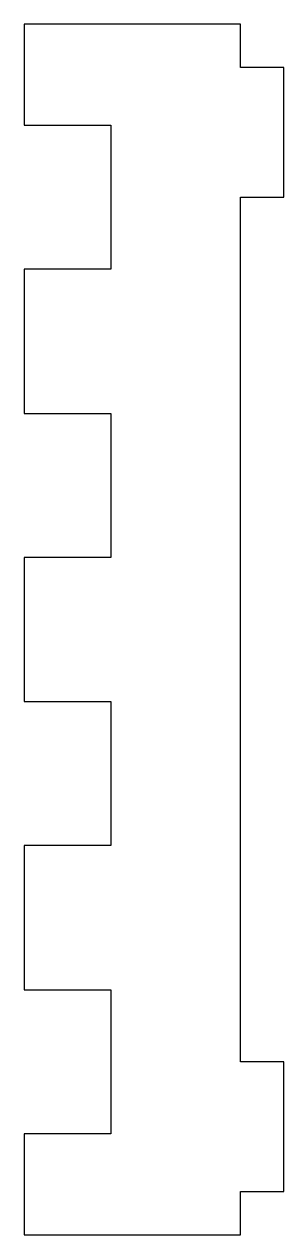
# Model space of a CAD drawing. Header units: millimetres. Extents: x 3280 to 3308, y 1335 to 1466.
import ezdxf

# ---------------------------------------------------------------- set-up
doc = ezdxf.new("R2010")
doc.units = ezdxf.units.MM

msp = doc.modelspace()

# ---------------------------------------------------------------- linework, layer by layer
msp.add_lwpolyline([(3303.36, 1447.49), (3303.37, 1447.49), (3308.04, 1447.49), (3308.04, 1461.55), (3308.04, 1461.55), (3303.36, 1461.55), (3303.36, 1466.24), (3303.36, 1466.24), (3279.92, 1466.24), (3279.92, 1466.24), (3279.92, 1455.3), (3289.29, 1455.3), (3289.29, 1455.3), (3289.29, 1439.68), (3289.29, 1439.68), (3279.92, 1439.68), (3279.92, 1424.05), (3289.29, 1424.05), (3289.29, 1424.05), (3289.29, 1408.43), (3279.92, 1408.43), (3279.92, 1392.8), (3279.92, 1392.8), (3289.29, 1392.8), (3289.29, 1392.8), (3289.29, 1377.18), (3289.29, 1377.18), (3289.29, 1377.18), (3279.92, 1377.18), (3279.92, 1361.55), (3279.92, 1361.55), (3289.29, 1361.55), (3289.29, 1361.55), (3289.29, 1345.93), (3279.92, 1345.93), (3279.92, 1334.99), (3303.36, 1334.99), (3303.36, 1334.99), (3303.36, 1339.68), (3308.04, 1339.68), (3308.04, 1353.74), (3303.36, 1353.74)], close=True)

doc.saveas('drawing.dxf')
